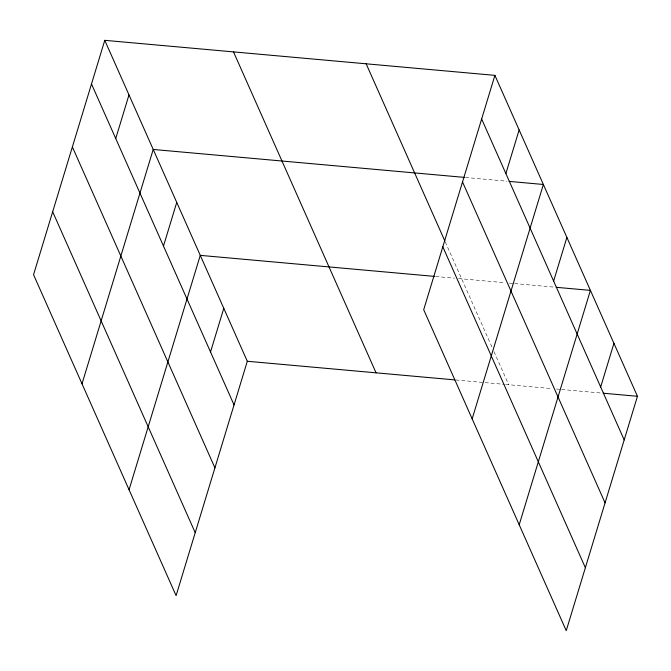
<?xml version="1.0" encoding="UTF-8"?>
<svg xmlns="http://www.w3.org/2000/svg" width="671" height="671" viewBox="0 0 671 671"><rect width="100%" height="100%" fill="white"/><g stroke="black" fill="none" stroke-linecap="round" stroke-linejoin="round"><path stroke-width="0.5" stroke-dasharray="3.35 2.52" d="M465.498 177.488L507.024 181.212M435.756 276.502L454.41 278.171M458.553 278.549L505.271 282.743M509.423 283.112L513.575 283.489M514.615 283.581L554.07 287.121M455.852 379.987L504.558 384.366M505.59 384.458L552.308 388.652M556.46 389.021L560.62 389.398M561.652 389.49L601.107 393.03M445.284 241.946L492.321 347.855M493.999 351.638L508.702 384.735"/><path stroke-width="1.01" d="M104.76 40.335L33.55 274.707L176.096 595.638L247.305 361.266L104.76 40.335L494.904 75.362L637.45 396.293L566.24 630.665L423.695 309.734L494.904 75.362M115.731 138.545L128.991 94.896M82.013 383.829L153.223 149.457L464.458 177.396M163.481 246.056L176.741 202.407M129.058 489.729L200.268 255.366L434.716 276.41M210.526 351.965L223.787 308.316M505.875 173.571L519.136 129.914M472.158 418.847L543.367 184.475L509.104 181.396M553.625 281.082L566.886 237.433M519.203 524.756L590.413 290.384L556.142 287.305M600.671 386.982L613.931 343.334M247.305 361.266L454.812 379.895M603.187 393.214L637.45 396.293M481.644 119.01L624.189 439.941M462.52 181.95L605.066 502.881M366.156 63.804L444.865 241.006M442.818 246.794L585.364 567.725M233.508 51.893L376.054 372.824M91.499 83.984L234.045 404.923M72.376 146.924L214.921 467.855M52.673 211.768L195.219 532.699"/></g></svg>
